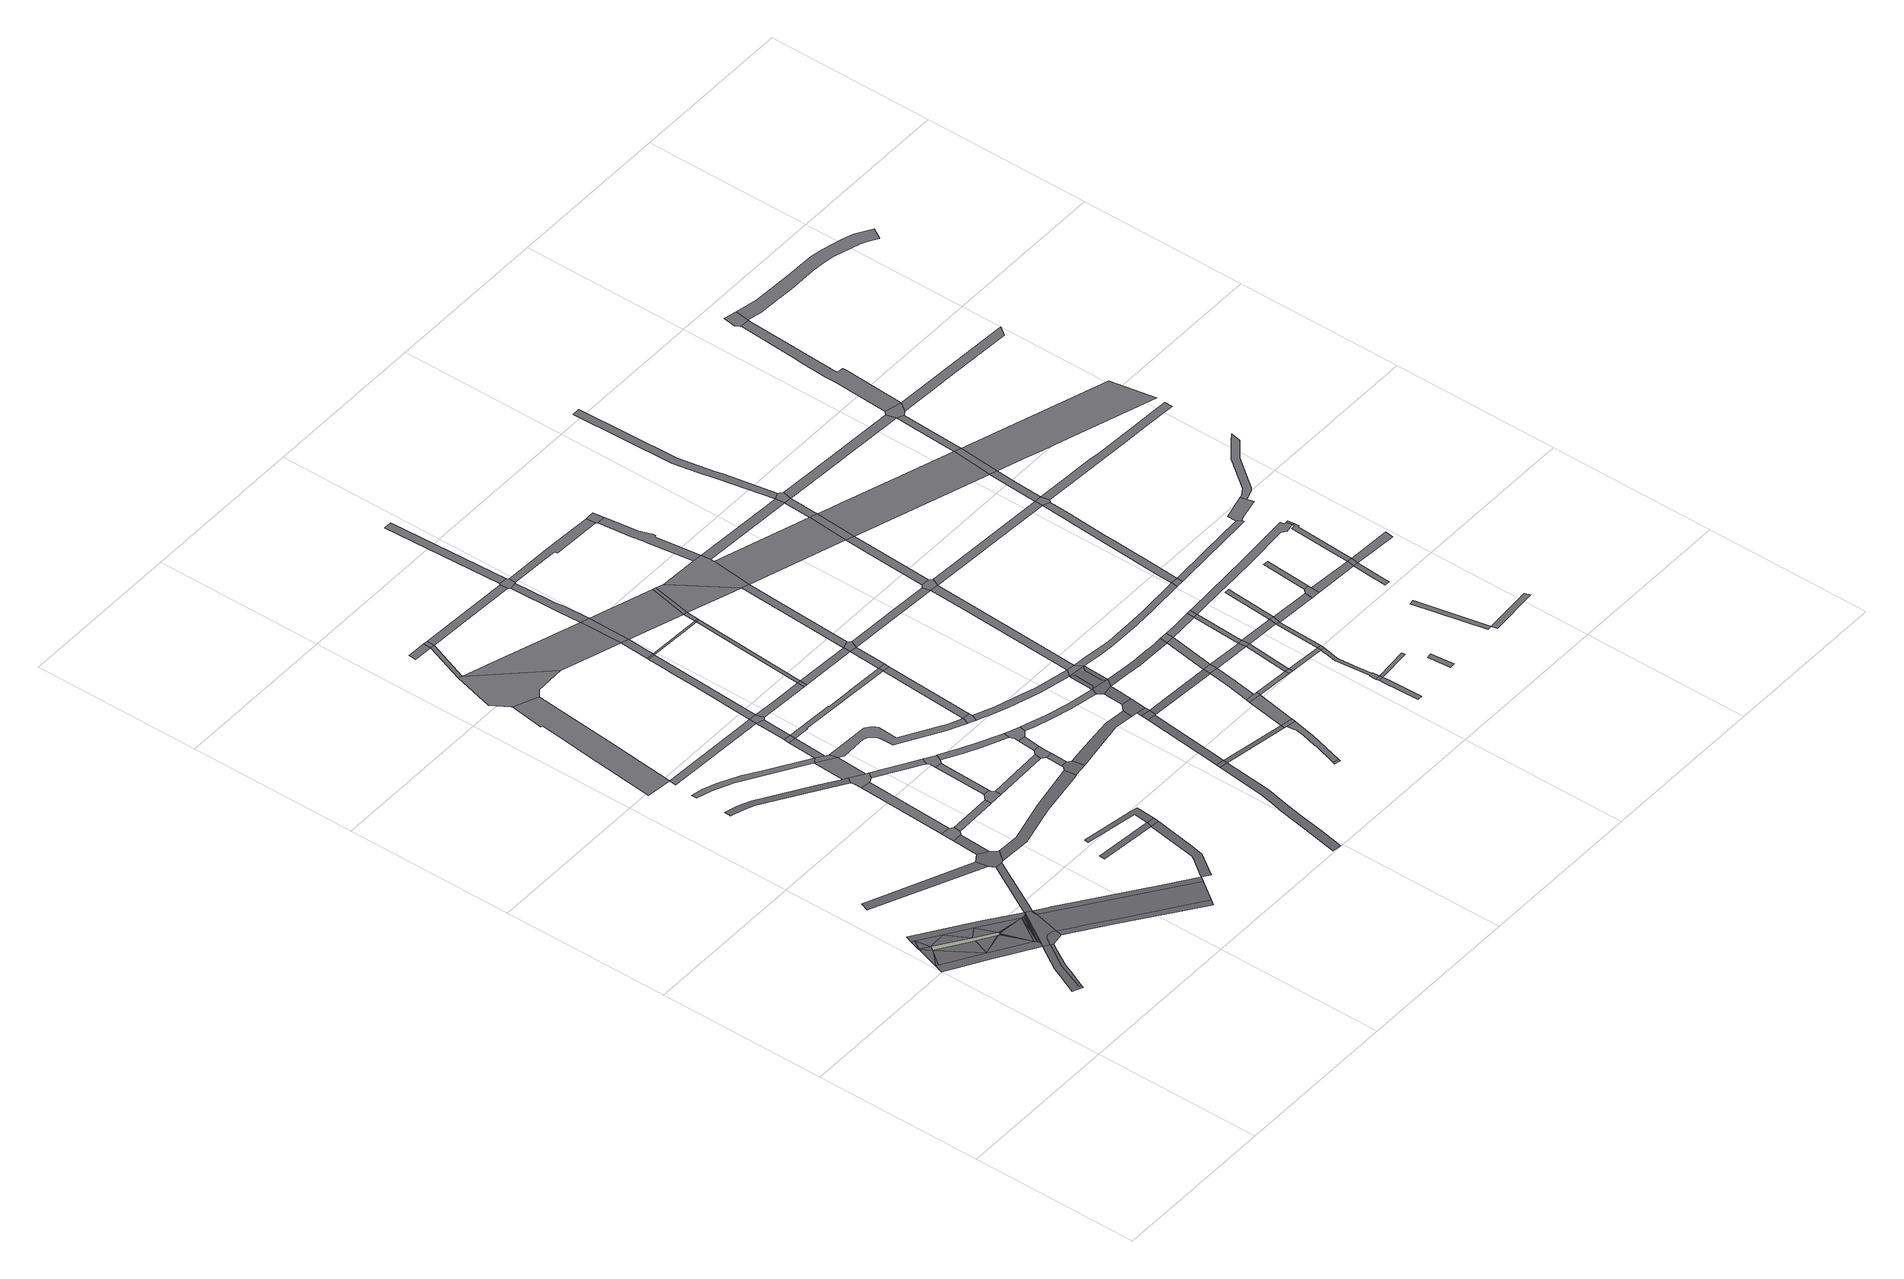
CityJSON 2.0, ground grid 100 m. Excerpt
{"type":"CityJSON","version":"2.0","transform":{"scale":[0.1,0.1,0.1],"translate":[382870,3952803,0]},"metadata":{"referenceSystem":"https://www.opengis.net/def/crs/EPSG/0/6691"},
"CityObjects":{
"road1":{"type":"Road","attributes":{"class":"1040","RoadStructureAttribute.sectionType":"1"},"geometry":[{"type":"MultiSurface","lod":"2","boundaries":[[[0,1,2,3,4,5,6,7,8,9,10]],[[10,9,8,7,6,11,12,13,14]]],"semantics":{"surfaces":[{"type":"TrafficArea","function":"1000"},{"type":"TrafficArea","function":"2000"}],"values":[0,1]}}]},
"road2":{"type":"Road","attributes":{"name":"都道25号","class":"1040","function":"3","usage":"2","RoadStructureAttribute.sectionType":"1"},"geometry":[{"type":"MultiSurface","lod":"2","boundaries":[[[15,16,17]],[[18,19,20]],[[21,22,23]],[[18,24,25]],[[26,27,28]],[[22,29,26]],[[21,29,22]],[[20,23,24]],[[30,25,31]],[[27,32,33]],[[34,33,30]],[[35,15,17]],[[33,32,36]],[[37,35,38]],[[37,36,32]],[[36,37,38]],[[38,35,17]],[[18,20,24]],[[23,22,24]],[[25,24,31]],[[27,39,28]],[[40,26,28]],[[41,22,26]],[[42,30,31]],[[43,27,33]],[[44,33,34]],[[42,34,30]],[[45,39,27]],[[40,41,26]],[[46,27,43]],[[43,33,47]],[[48,33,44]],[[27,49,45]],[[50,27,46]],[[47,33,51]],[[52,33,48]],[[49,27,53]],[[54,27,50]],[[51,33,52]],[[53,27,54]],[[55,19,18,25,30,33,36,38,17,16,56,57]],[[35,37,32,27,26,29,21,58,59,0,15]],[[53,54,50,46,43,47,51,52,48,44,34,42,31,24,22,41,40,28,39,45,49]]],"semantics":{"surfaces":[{"type":"TrafficArea","function":"1000"},{"type":"TrafficArea","function":"2000"},{"type":"AuxiliaryTrafficArea","function":"3000"}],"values":[0,0,0,0,0,0,0,0,0,0,0,0,0,0,0,0,0,0,0,0,0,0,0,0,0,0,0,0,0,0,0,0,0,0,0,0,0,0,0,0,1,1,2]}}]},
"road3":{"type":"Road","attributes":{"name":"都道25号","class":"1040","function":"3","usage":"2","RoadStructureAttribute.sectionType":"4"},"geometry":[{"type":"MultiSurface","lod":"2","boundaries":[[[60,61,62,63,64]],[[65,66,67,68,69,70,71,72,10,14,73,74]],[[16,15,0,10,72,71,70,69,68,67,66,65,74,64,63,62,61,60]]],"semantics":{"surfaces":[{"type":"TrafficArea","function":"2000"},{"type":"TrafficArea","function":"1020"}],"values":[0,0,1]}}]},
"road4":{"type":"Road","attributes":{"class":"1040","RoadStructureAttribute.sectionType":"1"},"geometry":[{"type":"MultiSurface","lod":"2","boundaries":[[[75,76,77,78]]],"semantics":{"surfaces":[{"type":"TrafficArea","function":"1000"}],"values":[0]}}]},
"road5":{"type":"Road","attributes":{"class":"1040","RoadStructureAttribute.sectionType":"1"},"geometry":[{"type":"MultiSurface","lod":"2","boundaries":[[[79,80,16,60,81,82]]],"semantics":{"surfaces":[{"type":"TrafficArea","function":"1000"}],"values":[0]}}]},
"road6":{"type":"Road","attributes":{"name":"都道25号","class":"1040","function":"3","usage":"2","RoadStructureAttribute.sectionType":"1"},"geometry":[{"type":"MultiSurface","lod":"2","boundaries":[[[83,84,64,74,85,86,87,88,89,90]],[[88,87,86,85,74,73,91,92,93,94,89]],[[60,64,84,83,90,95,96,97,98,99,100]]],"semantics":{"surfaces":[{"type":"TrafficArea","function":"1000"},{"type":"TrafficArea","function":"2000"}],"values":[0,1,1]}}]},
"road7":{"type":"Road","attributes":{"class":"1040","RoadStructureAttribute.sectionType":"4"},"geometry":[{"type":"MultiSurface","lod":"2","boundaries":[[[101,78,77,79,82,102,103,104]]],"semantics":{"surfaces":[{"type":"TrafficArea","function":"1020"}],"values":[0]}}]},
"road8":{"type":"Road","attributes":{"class":"1040","RoadStructureAttribute.sectionType":"1"},"geometry":[{"type":"MultiSurface","lod":"2","boundaries":[[[105,101,104,106]]],"semantics":{"surfaces":[{"type":"TrafficArea","function":"1000"}],"values":[0]}}]},
"road9":{"type":"Road","attributes":{"class":"1040","RoadStructureAttribute.sectionType":"1"},"geometry":[{"type":"MultiSurface","lod":"2","boundaries":[[[107,108,109,110,111,112,113,114,115,116,117,118,119,120]]],"semantics":{"surfaces":[{"type":"TrafficArea","function":"1000"}],"values":[0]}}]},
"road10":{"type":"Road","attributes":{"class":"1040","RoadStructureAttribute.sectionType":"1"},"geometry":[{"type":"MultiSurface","lod":"1","boundaries":[[[121,122,123,124,125,126,127,128,129,130]]]}]},
"road11":{"type":"Road","attributes":{"class":"1040","RoadStructureAttribute.sectionType":"4"},"geometry":[{"type":"MultiSurface","lod":"1","boundaries":[[[131,105,106,132,133,134]]]}]},
"road12":{"type":"Road","attributes":{"class":"1040","RoadStructureAttribute.sectionType":"1"},"geometry":[{"type":"MultiSurface","lod":"1","boundaries":[[[135,136,137,138,139,140,141,142,143,144,145,146]]]}]},
"road13":{"type":"Road","attributes":{"class":"1040","RoadStructureAttribute.sectionType":"1"},"geometry":[{"type":"MultiSurface","lod":"1","boundaries":[[[147,131,134,148]]]}]},
"road14":{"type":"Road","attributes":{"class":"1040","RoadStructureAttribute.sectionType":"1"},"geometry":[{"type":"MultiSurface","lod":"1","boundaries":[[[128,149,150,151,152]]]}]},
"road15":{"type":"Road","attributes":{"class":"1040","RoadStructureAttribute.sectionType":"1"},"geometry":[{"type":"MultiSurface","lod":"1","boundaries":[[[153,133,132,154]]]}]},
"road16":{"type":"Road","attributes":{"class":"1040","RoadStructureAttribute.sectionType":"4"},"geometry":[{"type":"MultiSurface","lod":"1","boundaries":[[[120,119,155,147,148,156,157,158]]]}]},
"road17":{"type":"Road","attributes":{"class":"1040","RoadStructureAttribute.sectionType":"3"},"geometry":[{"type":"MultiSurface","lod":"1","boundaries":[[[139,107,120,158,159]]]}]},
"road18":{"type":"Road","attributes":{"name":"都道8号","class":"1040","function":"3","usage":"1","RoadStructureAttribute.sectionType":"4"},"geometry":[{"type":"MultiSurface","lod":"1","boundaries":[[[160,161,162,121,130,163,164,165,166]]]}]},
"road19":{"type":"Road","attributes":{"class":"1040","RoadStructureAttribute.sectionType":"1"},"geometry":[{"type":"MultiSurface","lod":"2","boundaries":[[[167,168,169,170]]],"semantics":{"surfaces":[{"type":"TrafficArea","function":"1000"}],"values":[0]}}]},
"road20":{"type":"Road","attributes":{"class":"1040","RoadStructureAttribute.sectionType":"1"},"geometry":[{"type":"MultiSurface","lod":"1","boundaries":[[[171,160,166,172]]]}]},
"road21":{"type":"Road","attributes":{"class":"1040","RoadStructureAttribute.sectionType":"1"},"geometry":[{"type":"MultiSurface","lod":"2","boundaries":[[[173,174,175,103,102,176,177,178,179]]],"semantics":{"surfaces":[{"type":"TrafficArea","function":"1000"}],"values":[0]}}]},
"road22":{"type":"Road","attributes":{"class":"1040","RoadStructureAttribute.sectionType":"4"},"geometry":[{"type":"MultiSurface","lod":"1","boundaries":[[[140,139,159,180,181]]]}]},
"road23":{"type":"Road","attributes":{"class":"1040","RoadStructureAttribute.sectionType":"1"},"geometry":[{"type":"MultiSurface","lod":"1","boundaries":[[[182,183,171,184]]]}]},
"road24":{"type":"Road","attributes":{"class":"1040","RoadStructureAttribute.sectionType":"1"},"geometry":[{"type":"MultiSurface","lod":"2","boundaries":[[[169,185,186,95,187,188,189,190,191]]],"semantics":{"surfaces":[{"type":"TrafficArea","function":"1000"}],"values":[0]}}]},
"road25":{"type":"Road","attributes":{"class":"1040","RoadStructureAttribute.sectionType":"1"},"geometry":[{"type":"MultiSurface","lod":"1","boundaries":[[[192,140,181,193,194]]]}]},
"road26":{"type":"Road","attributes":{"class":"1040","RoadStructureAttribute.sectionType":"4"},"geometry":[{"type":"MultiSurface","lod":"1","boundaries":[[[195,196,197,153,154,198,199]]]}]},
"road27":{"type":"Road","attributes":{"class":"1040","RoadStructureAttribute.sectionType":"1"},"geometry":[{"type":"MultiSurface","lod":"2","boundaries":[[[200,201,202,203,204,170,205]]],"semantics":{"surfaces":[{"type":"TrafficArea","function":"1000"}],"values":[0]}}]},
"road28":{"type":"Road","attributes":{"class":"1040","RoadStructureAttribute.sectionType":"1"},"geometry":[{"type":"MultiSurface","lod":"1","boundaries":[[[206,157,156,207,208,209]]]}]},
"road29":{"type":"Road","attributes":{"class":"1040","RoadStructureAttribute.sectionType":"4"},"geometry":[{"type":"MultiSurface","lod":"1","boundaries":[[[184,171,172,210]]]}]},
"road30":{"type":"Road","attributes":{"class":"1040","RoadStructureAttribute.sectionType":"4"},"geometry":[{"type":"MultiSurface","lod":"1","boundaries":[[[211,192,194,212]]]}]},
"road31":{"type":"Road","attributes":{"class":"1040","RoadStructureAttribute.sectionType":"1"},"geometry":[{"type":"MultiSurface","lod":"1","boundaries":[[[213,197,196,214]]]}]},
"road32":{"type":"Road","attributes":{"class":"1040","RoadStructureAttribute.sectionType":"1"},"geometry":[{"type":"MultiSurface","lod":"1","boundaries":[[[150,211,212,215]]]}]},
"road33":{"type":"Road","attributes":{"class":"1040","RoadStructureAttribute.sectionType":"4"},"geometry":[{"type":"MultiSurface","lod":"1","boundaries":[[[151,150,215,216,217]]]}]},
"road34":{"type":"Road","attributes":{"class":"1040","RoadStructureAttribute.sectionType":"4"},"geometry":[{"type":"MultiSurface","lod":"2","boundaries":[[[170,169,191,218,205]]],"semantics":{"surfaces":[{"type":"TrafficArea","function":"1020"}],"values":[0]}}]},
"road35":{"type":"Road","attributes":{"name":"都道8号","class":"1040","function":"3","usage":"1","RoadStructureAttribute.sectionType":"1"},"geometry":[{"type":"MultiSurface","lod":"1","boundaries":[[[166,165,219,220,221,222]]]}]},
"road36":{"type":"Road","attributes":{"class":"1040","RoadStructureAttribute.sectionType":"4"},"geometry":[{"type":"MultiSurface","lod":"1","boundaries":[[[209,208,223,213,214,224,225]]]}]},
"road37":{"type":"Road","attributes":{"class":"1040","RoadStructureAttribute.sectionType":"1"},"geometry":[{"type":"MultiSurface","lod":"1","boundaries":[[[226,199,198,227]]]}]},
"road38":{"type":"Road","attributes":{"class":"1040","RoadStructureAttribute.sectionType":"1"},"geometry":[{"type":"MultiSurface","lod":"1","boundaries":[[[228,229,230,231,151,217,232]]]}]},
"road39":{"type":"Road","attributes":{"class":"1040","RoadStructureAttribute.sectionType":"1"},"geometry":[{"type":"MultiSurface","lod":"1","boundaries":[[[233,234,235,236,237,238,239,180,159,240,241,242,243,244,245,246,247,248,249,250,251,252]]]}]},
"road40":{"type":"Road","attributes":{"class":"1040","RoadStructureAttribute.sectionType":"1"},"geometry":[{"type":"MultiSurface","lod":"1","boundaries":[[[217,216,253,254,255,256]]]}]},
"road41":{"type":"Road","attributes":{"class":"1040","RoadStructureAttribute.sectionType":"1"},"geometry":[{"type":"MultiSurface","lod":"1","boundaries":[[[210,172,257,258,259,260]]]}]},
"road42":{"type":"Road","attributes":{"class":"1040","RoadStructureAttribute.sectionType":"1"},"geometry":[{"type":"MultiSurface","lod":"1","boundaries":[[[225,224,261,262,263,264,265,266,267,268,269,270]]]}]},
"road43":{"type":"Road","attributes":{"class":"1040","RoadStructureAttribute.sectionType":"4"},"geometry":[{"type":"MultiSurface","lod":"1","boundaries":[[[271,228,232,272]]]}]},
"road44":{"type":"Road","attributes":{"class":"1040","RoadStructureAttribute.sectionType":"4"},"geometry":[{"type":"MultiSurface","lod":"2","boundaries":[[[273,274,275,173,179,276,277]]],"semantics":{"surfaces":[{"type":"TrafficArea","function":"1020"}],"values":[0]}}]},
"road45":{"type":"Road","attributes":{"class":"1040","RoadStructureAttribute.sectionType":"1"},"geometry":[{"type":"MultiSurface","lod":"1","boundaries":[[[212,194,278,279,280,281,282,283,284,285]]]}]},
"road46":{"type":"Road","attributes":{"class":"1040","RoadStructureAttribute.sectionType":"1"},"geometry":[{"type":"MultiSurface","lod":"1","boundaries":[[[286,274,273,287]]]}]},
"road47":{"type":"Road","attributes":{"class":"1040","RoadStructureAttribute.sectionType":"1"},"geometry":[{"type":"MultiSurface","lod":"1","boundaries":[[[219,271,272,288]]]}]},
"road48":{"type":"Road","attributes":{"class":"1040","RoadStructureAttribute.sectionType":"4"},"geometry":[{"type":"MultiSurface","lod":"1","boundaries":[[[289,226,227,286,287,290,291]]]}]},
"road49":{"type":"Road","attributes":{"class":"1040","RoadStructureAttribute.sectionType":"1"},"geometry":[{"type":"MultiSurface","lod":"1","boundaries":[[[292,289,291,293]]]}]},
"road50":{"type":"Road","attributes":{"class":"1040","RoadStructureAttribute.sectionType":"4"},"geometry":[{"type":"MultiSurface","lod":"1","boundaries":[[[254,253,294,295]]]}]},
"road51":{"type":"Road","attributes":{"name":"都道8号","class":"1040","function":"3","usage":"1","RoadStructureAttribute.sectionType":"4"},"geometry":[{"type":"MultiSurface","lod":"1","boundaries":[[[220,219,288,296]]]}]},
"road52":{"type":"Road","attributes":{"class":"1040","RoadStructureAttribute.sectionType":"1"},"geometry":[{"type":"MultiSurface","lod":"2","boundaries":[[[297,298,299,300,301,302,303,304,305,306,307,308]]],"semantics":{"surfaces":[{"type":"TrafficArea","function":"1000"}],"values":[0]}}]},
"road53":{"type":"Road","attributes":{"class":"1040","RoadStructureAttribute.sectionType":"4"},"geometry":[{"type":"MultiSurface","lod":"1","boundaries":[[[309,266,265,310,292,293,311,312]]]}]},
"road54":{"type":"Road","attributes":{"class":"1040","RoadStructureAttribute.sectionType":"4"},"geometry":[{"type":"MultiSurface","lod":"1","boundaries":[[[252,251,313,314,315,316]]]}]},
"road55":{"type":"Road","attributes":{"class":"1040","RoadStructureAttribute.sectionType":"1"},"geometry":[{"type":"MultiSurface","lod":"1","boundaries":[[[272,232,317,318]]]}]},
"road56":{"type":"Road","attributes":{"class":"1040","RoadStructureAttribute.sectionType":"1"},"geometry":[{"type":"MultiSurface","lod":"1","boundaries":[[[319,320,321,220,296,322,323,324]]]}]},
"road57":{"type":"Road","attributes":{"class":"1040","RoadStructureAttribute.sectionType":"1"},"geometry":[{"type":"MultiSurface","lod":"1","boundaries":[[[317,254,295,325,326,327]]]}]},
"road58":{"type":"Road","attributes":{"class":"1040","RoadStructureAttribute.sectionType":"4"},"geometry":[{"type":"MultiSurface","lod":"1","boundaries":[[[328,259,258,320,319,329,330,331]]]}]},
"road59":{"type":"Road","attributes":{"class":"1040","RoadStructureAttribute.sectionType":"1"},"geometry":[{"type":"MultiSurface","lod":"1","boundaries":[[[295,294,332,333]]]}]},
"road60":{"type":"Road","attributes":{"class":"1040","RoadStructureAttribute.sectionType":"1"},"geometry":[{"type":"MultiSurface","lod":"1","boundaries":[[[280,252,316,334]]]}]},
"road61":{"type":"Road","attributes":{"class":"1040","RoadStructureAttribute.sectionType":"1"},"geometry":[{"type":"MultiSurface","lod":"2","boundaries":[[[335,336,337,277,276,338,339,340]]],"semantics":{"surfaces":[{"type":"TrafficArea","function":"1000"}],"values":[0]}}]},
"road62":{"type":"Road","attributes":{"name":"都道8号","class":"1040","function":"3","usage":"1","RoadStructureAttribute.sectionType":"1"},"geometry":[{"type":"MultiSurface","lod":"1","boundaries":[[[296,288,341,342]]]}]},
"road63":{"type":"Road","attributes":{"class":"1040","RoadStructureAttribute.sectionType":"4"},"geometry":[{"type":"MultiSurface","lod":"2","boundaries":[[[343,297,308,344]]],"semantics":{"surfaces":[{"type":"TrafficArea","function":"1020"}],"values":[0]}}]},
"road64":{"type":"Road","attributes":{"class":"1040","RoadStructureAttribute.sectionType":"4"},"geometry":[{"type":"MultiSurface","lod":"1","boundaries":[[[318,317,327,345]]]}]},
"road65":{"type":"Road","attributes":{"class":"1040","RoadStructureAttribute.sectionType":"1"},"geometry":[{"type":"MultiSurface","lod":"1","boundaries":[[[346,347,328,331,348]]]}]},
"road66":{"type":"Road","attributes":{"class":"1040","RoadStructureAttribute.sectionType":"4"},"geometry":[{"type":"MultiSurface","lod":"1","boundaries":[[[281,280,334,349]]]}]},
"road67":{"type":"Road","attributes":{"class":"1040","RoadStructureAttribute.sectionType":"1"},"geometry":[{"type":"MultiSurface","lod":"1","boundaries":[[[341,318,345,350]]]}]},
"road68":{"type":"Road","attributes":{"class":"1040","RoadStructureAttribute.sectionType":"1"},"geometry":[{"type":"MultiSurface","lod":"1","boundaries":[[[312,311,351,352,353,354,355,356,357,358]]]}]},
"road69":{"type":"Road","attributes":{"class":"1040","RoadStructureAttribute.sectionType":"1"},"geometry":[{"type":"MultiSurface","lod":"1","boundaries":[[[332,281,349,359]]]}]},
"road70":{"type":"Road","attributes":{"class":"1040","RoadStructureAttribute.sectionType":"1"},"geometry":[{"type":"MultiSurface","lod":"2","boundaries":[[[360,343,344,361]]],"semantics":{"surfaces":[{"type":"TrafficArea","function":"1000"}],"values":[0]}}]},
"road71":{"type":"Road","attributes":{"class":"1040","RoadStructureAttribute.sectionType":"1"},"geometry":[{"type":"MultiSurface","lod":"1","boundaries":[[[362,363,364,315,314,365,366,367,368,369,370]]]}]},
"road72":{"type":"Road","attributes":{"name":"都道8号","class":"1040","function":"3","usage":"1","RoadStructureAttribute.sectionType":"4"},"geometry":[{"type":"MultiSurface","lod":"1","boundaries":[[[342,341,350,371]]]}]},
"road73":{"type":"Road","attributes":{"class":"1040","RoadStructureAttribute.sectionType":"4"},"geometry":[{"type":"MultiSurface","lod":"1","boundaries":[[[372,333,332,359,373]]]}]},
"road74":{"type":"Road","attributes":{"class":"1040","RoadStructureAttribute.sectionType":"1"},"geometry":[{"type":"MultiSurface","lod":"2","boundaries":[[[344,308,374,375]]],"semantics":{"surfaces":[{"type":"TrafficArea","function":"1000"}],"values":[0]}}]},
"road75":{"type":"Road","attributes":{"class":"1040","RoadStructureAttribute.sectionType":"4"},"geometry":[{"type":"MultiSurface","lod":"2","boundaries":[[[376,360,361,377,378]]],"semantics":{"surfaces":[{"type":"TrafficArea","function":"1020"}],"values":[0]}}]},
"road76":{"type":"Road","attributes":{"class":"1040","RoadStructureAttribute.sectionType":"1"},"geometry":[{"type":"MultiSurface","lod":"2","boundaries":[[[379,376,378,380]]],"semantics":{"surfaces":[{"type":"TrafficArea","function":"1000"}],"values":[0]}}]},
"road77":{"type":"Road","attributes":{"class":"1040","RoadStructureAttribute.sectionType":"4"},"geometry":[{"type":"MultiSurface","lod":"2","boundaries":[[[381,340,339,379,380,382]]],"semantics":{"surfaces":[{"type":"TrafficArea","function":"1020"}],"values":[0]}}]},
"road78":{"type":"Road","attributes":{"class":"1040","RoadStructureAttribute.sectionType":"4"},"geometry":[{"type":"MultiSurface","lod":"1","boundaries":[[[383,384,385,386]]]}]},
"road79":{"type":"Road","attributes":{"name":"都道8号","class":"1040","function":"3","usage":"1","RoadStructureAttribute.sectionType":"1"},"geometry":[{"type":"MultiSurface","lod":"1","boundaries":[[[371,350,387,388,389,390]]]}]},
"road80":{"type":"Road","attributes":{"class":"1040","RoadStructureAttribute.sectionType":"1"},"geometry":[{"type":"MultiSurface","lod":"1","boundaries":[[[389,391,333,372,392,393]]]}]},
"road81":{"type":"Road","attributes":{"class":"1040","RoadStructureAttribute.sectionType":"1"},"geometry":[{"type":"MultiSurface","lod":"1","boundaries":[[[330,329,394,395,396,397,398,399]]]}]},
"road82":{"type":"Road","attributes":{"class":"1040","RoadStructureAttribute.sectionType":"1"},"geometry":[{"type":"MultiSurface","lod":"2","boundaries":[[[400,401,402,403,381,382,404]]],"semantics":{"surfaces":[{"type":"TrafficArea","function":"1000"}],"values":[0]}}]},
"road83":{"type":"Road","attributes":{"class":"1040","RoadStructureAttribute.sectionType":"4"},"geometry":[{"type":"MultiSurface","lod":"2","boundaries":[[[405,355,354,402,401,406]]],"semantics":{"surfaces":[{"type":"TrafficArea","function":"1020"}],"values":[0]}}]},
"road84":{"type":"Road","attributes":{"class":"1040","RoadStructureAttribute.sectionType":"1"},"geometry":[{"type":"MultiSurface","lod":"1","boundaries":[[[407,408,409,410,411,412,383,386,413,414]]]}]},
"road85":{"type":"Road","attributes":{"name":"都道8号","class":"1040","function":"3","usage":"1","RoadStructureAttribute.sectionType":"4"},"geometry":[{"type":"MultiSurface","lod":"1","boundaries":[[[390,389,393,415,416,417,418]]]}]},
"road86":{"type":"Road","attributes":{"class":"1040","RoadStructureAttribute.sectionType":"3"},"geometry":[{"type":"MultiSurface","lod":"2","boundaries":[[[419,420,421,422,423,424,425,369,355]],[[369,425,424,423,422,421,420,419,355,405,406,426,427,428,429,430,431,432,433,434]],[[434,433,432,431,430,429,428,427,426,406]]],"semantics":{"surfaces":[{"type":"TrafficArea","function":"2000"},{"type":"TrafficArea","function":"1000"}],"values":[0,1,0]}}]},
"road87":{"type":"Road","attributes":{"class":"1040","RoadStructureAttribute.sectionType":"4"},"geometry":[{"type":"MultiSurface","lod":"1","boundaries":[[[370,369,434,435]]]}]},
"road88":{"type":"Road","attributes":{"class":"1040","RoadStructureAttribute.sectionType":"4"},"geometry":[{"type":"MultiSurface","lod":"1","boundaries":[[[375,374,407,414,436]]]}]},
"road89":{"type":"Road","attributes":{"class":"1040","RoadStructureAttribute.sectionType":"1"},"geometry":[{"type":"MultiSurface","lod":"1","boundaries":[[[373,359,437,438,439,440,441]]]}]},
"road90":{"type":"Road","attributes":{"class":"1040","RoadStructureAttribute.sectionType":"1"},"geometry":[{"type":"MultiSurface","lod":"2","boundaries":[[[442,378,377,443,444,445,446]]],"semantics":{"surfaces":[{"type":"TrafficArea","function":"1000"}],"values":[0]}}]},
"road91":{"type":"Road","attributes":{"class":"1040","RoadStructureAttribute.sectionType":"1"},"geometry":[{"type":"MultiSurface","lod":"1","boundaries":[[[447,375,436,448,449]]]}]},
"road92":{"type":"Road","attributes":{"class":"1040","RoadStructureAttribute.sectionType":"4"},"geometry":[{"type":"MultiSurface","lod":"1","boundaries":[[[450,447,449,451,452,453]]]}]},
"road93":{"type":"Road","attributes":{"class":"1040","RoadStructureAttribute.sectionType":"1"},"geometry":[{"type":"MultiSurface","lod":"1","boundaries":[[[454,455,456,457,418,417,458,459,460,461,462,463,464,465]]]}]},
"road94":{"type":"Road","attributes":{"class":"1040","RoadStructureAttribute.sectionType":"1"},"geometry":[{"type":"MultiSurface","lod":"1","boundaries":[[[438,466,370,435,467,468]]]}]},
"road95":{"type":"Road","attributes":{"class":"1040","RoadStructureAttribute.sectionType":"1"},"geometry":[{"type":"MultiSurface","lod":"2","boundaries":[[[469,470,471,472,473,474,475,476,477,478,406,401]]],"semantics":{"surfaces":[{"type":"TrafficArea","function":"1000"}],"values":[0]}}]},
"road96":{"type":"Road","attributes":{"class":"1040","RoadStructureAttribute.sectionType":"4"},"geometry":[{"type":"MultiSurface","lod":"1","boundaries":[[[398,397,454,465,479,480]]]}]},
"road97":{"type":"Road","attributes":{"class":"1040","RoadStructureAttribute.sectionType":"1"},"geometry":[{"type":"MultiSurface","lod":"1","boundaries":[[[445,481,450,453,482,483]]]}]},
"road98":{"type":"Road","attributes":{"class":"1040","RoadStructureAttribute.sectionType":"4"},"geometry":[{"type":"MultiSurface","lod":"1","boundaries":[[[446,445,483,484]]]}]},
"road99":{"type":"Road","attributes":{"class":"1040","RoadStructureAttribute.sectionType":"1"},"geometry":[{"type":"MultiSurface","lod":"1","boundaries":[[[451,449,485,486]]]}]},
"road100":{"type":"Road","attributes":{"name":"都道8号","class":"1040","function":"3","usage":"1","RoadStructureAttribute.sectionType":"1"},"geometry":[{"type":"MultiSurface","lod":"1","boundaries":[[[415,393,487,488]]]}]},
"road101":{"type":"Road","attributes":{"class":"1040","RoadStructureAttribute.sectionType":"1"},"geometry":[{"type":"MultiSurface","lod":"1","boundaries":[[[489,473,446,484]]]}]},
"road102":{"type":"Road","attributes":{"class":"1040","RoadStructureAttribute.sectionType":"4"},"geometry":[{"type":"MultiSurface","lod":"1","boundaries":[[[490,439,438,468,491,492]]]}]},
"road103":{"type":"Road","attributes":{"class":"1040","RoadStructureAttribute.sectionType":"1"},"geometry":[{"type":"MultiSurface","lod":"1","boundaries":[[[417,416,493,494]]]}]},
"road104":{"type":"Road","attributes":{"class":"1040","RoadStructureAttribute.sectionType":"1"},"geometry":[{"type":"MultiSurface","lod":"1","boundaries":[[[484,483,495,496]]]}]},
"road105":{"type":"Road","attributes":{"class":"1040","RoadStructureAttribute.sectionType":"4"},"geometry":[{"type":"MultiSurface","lod":"1","boundaries":[[[486,485,497,498]]]}]},
"road106":{"type":"Road","attributes":{"class":"1040","RoadStructureAttribute.sectionType":"4"},"geometry":[{"type":"MultiSurface","lod":"1","boundaries":[[[499,500,474,473,489]]]}]},
"road107":{"type":"Road","attributes":{"class":"1040","RoadStructureAttribute.sectionType":"1"},"geometry":[{"type":"MultiSurface","lod":"1","boundaries":[[[501,502,503,504,435,434,505,506,507,508,509,510,511]]]}]},
"road108":{"type":"Road","attributes":{"class":"1040","RoadStructureAttribute.sectionType":"1"},"geometry":[{"type":"MultiSurface","lod":"1","boundaries":[[[487,512,490,492,513,514]]]}]},
"road109":{"type":"Road","attributes":{"class":"1040","RoadStructureAttribute.sectionType":"1"},"geometry":[{"type":"MultiSurface","lod":"1","boundaries":[[[495,486,498,515]]]}]},
"road110":{"type":"Road","attributes":{"class":"1040","RoadStructureAttribute.sectionType":"1"},"geometry":[{"type":"MultiSurface","lod":"1","boundaries":[[[516,517,518,519,520,521]]]}]},
"road111":{"type":"Road","attributes":{"class":"1040","RoadStructureAttribute.sectionType":"4"},"geometry":[{"type":"MultiSurface","lod":"1","boundaries":[[[496,495,515,522]]]}]},
"road112":{"type":"Road","attributes":{"class":"1040","RoadStructureAttribute.sectionType":"1"},"geometry":[{"type":"MultiSurface","lod":"1","boundaries":[[[498,497,523,524]]]}]},
"road113":{"type":"Road","attributes":{"class":"1040","RoadStructureAttribute.sectionType":"4"},"geometry":[{"type":"MultiSurface","lod":"1","boundaries":[[[525,526,517,516]]]}]},
"road114":{"type":"Road","attributes":{"class":"1040","RoadStructureAttribute.sectionType":"1"},"geometry":[{"type":"MultiSurface","lod":"1","boundaries":[[[527,528,499,489,529,530]]]}]},
"road115":{"type":"Road","attributes":{"class":"1040","RoadStructureAttribute.sectionType":"1"},"geometry":[{"type":"MultiSurface","lod":"1","boundaries":[[[523,531,532,533,534,535,536,537,526,525,538,539,540,541,542,543,544,545]]]}]},
"road116":{"type":"Road","attributes":{"class":"1040","RoadStructureAttribute.sectionType":"1"},"geometry":[{"type":"MultiSurface","lod":"1","boundaries":[[[546,530,496,522]]]}]},
"road117":{"type":"Road","attributes":{"name":"都道8号","class":"1040","function":"3","usage":"1","RoadStructureAttribute.sectionType":"4"},"geometry":[{"type":"MultiSurface","lod":"1","boundaries":[[[488,487,514,547]]]}]},
"road118":{"type":"Road","attributes":{"class":"1040","RoadStructureAttribute.sectionType":"1"},"geometry":[{"type":"MultiSurface","lod":"1","boundaries":[[[522,515,548,549]]]}]},
"road119":{"type":"Road","attributes":{"class":"1040","RoadStructureAttribute.sectionType":"4"},"geometry":[{"type":"MultiSurface","lod":"1","boundaries":[[[524,523,545,550,551]]]}]},
"road120":{"type":"Road","attributes":{"class":"1040","RoadStructureAttribute.sectionType":"4"},"geometry":[{"type":"MultiSurface","lod":"1","boundaries":[[[552,527,530,546]]]}]},
"road121":{"type":"Road","attributes":{"class":"1040","RoadStructureAttribute.sectionType":"1"},"geometry":[{"type":"MultiSurface","lod":"1","boundaries":[[[553,525,516,554]]]}]},
"road122":{"type":"Road","attributes":{"class":"1040","RoadStructureAttribute.sectionType":"1"},"geometry":[{"type":"MultiSurface","lod":"1","boundaries":[[[493,488,547,555]]]}]},
"road123":{"type":"Road","attributes":{"class":"1040","RoadStructureAttribute.sectionType":"1"},"geometry":[{"type":"MultiSurface","lod":"1","boundaries":[[[548,524,551,556]]]}]},
"road124":{"type":"Road","attributes":{"class":"1040","RoadStructureAttribute.sectionType":"4"},"geometry":[{"type":"MultiSurface","lod":"1","boundaries":[[[557,494,493,555,558,559]]]}]},
"road125":{"type":"Road","attributes":{"class":"1040","RoadStructureAttribute.sectionType":"4"},"geometry":[{"type":"MultiSurface","lod":"1","boundaries":[[[549,548,556,560]]]}]},
"road126":{"type":"Road","attributes":{"class":"1040","RoadStructureAttribute.sectionType":"1"},"geometry":[{"type":"MultiSurface","lod":"1","boundaries":[[[491,468,561,562,563,564]]]}]},
"road127":{"type":"Road","attributes":{"class":"1040","RoadStructureAttribute.sectionType":"1"},"geometry":[{"type":"MultiSurface","lod":"1","boundaries":[[[565,566,567,568]]]}]},
"road128":{"type":"Road","attributes":{"class":"1040","RoadStructureAttribute.sectionType":"1"},"geometry":[{"type":"MultiSurface","lod":"1","boundaries":[[[569,549,560,570]]]}]},
"road129":{"type":"Road","attributes":{"class":"1040","RoadStructureAttribute.sectionType":"1"},"geometry":[{"type":"MultiSurface","lod":"1","boundaries":[[[571,572,573,574,575,576,577,578,494,557]]]}]},
"road130":{"type":"Road","attributes":{"class":"1040","RoadStructureAttribute.sectionType":"4"},"geometry":[{"type":"MultiSurface","lod":"1","boundaries":[[[579,501,511,580]]]}]},
"road131":{"type":"Road","attributes":{"class":"1040","RoadStructureAttribute.sectionType":"1"},"geometry":[{"type":"MultiSurface","lod":"1","boundaries":[[[560,556,581,582]]]}]},
"road132":{"type":"Road","attributes":{"name":"都道8号","class":"1040","function":"3","usage":"1","RoadStructureAttribute.sectionType":"1"},"geometry":[{"type":"MultiSurface","lod":"1","boundaries":[[[547,514,583,584,585,586,587]]]}]},
"road133":{"type":"Road","attributes":{"class":"1040","RoadStructureAttribute.sectionType":"1"},"geometry":[{"type":"MultiSurface","lod":"1","boundaries":[[[563,588,589,501,579,590,591,592,593,594,595]]]}]},
"road134":{"type":"Road","attributes":{"class":"1040","RoadStructureAttribute.sectionType":"4"},"geometry":[{"type":"MultiSurface","lod":"1","boundaries":[[[596,582,581,597,598,599]]]}]},
"road135":{"type":"Road","attributes":{"class":"1040","RoadStructureAttribute.sectionType":"1"},"geometry":[{"type":"MultiSurface","lod":"1","boundaries":[[[600,601,602,552,546,603,604,605,606,607,608,609,610,611]]]}]},
"road136":{"type":"Road","attributes":{"class":"1040","RoadStructureAttribute.sectionType":"1"},"geometry":[{"type":"MultiSurface","lod":"1","boundaries":[[[612,596,599,613]]]}]},
"road137":{"type":"Road","attributes":{"class":"1040","RoadStructureAttribute.sectionType":"1"},"geometry":[{"type":"MultiSurface","lod":"1","boundaries":[[[558,555,614,615,616,617,618,619]]]}]},
"road138":{"type":"Road","attributes":{"class":"1040","RoadStructureAttribute.sectionType":"1"},"geometry":[{"type":"MultiSurface","lod":"1","boundaries":[[[620,621,622,623]]]}]},
"road139":{"type":"Road","attributes":{"class":"1040","RoadStructureAttribute.sectionType":"1"},"geometry":[{"type":"MultiSurface","lod":"1","boundaries":[[[624,625,579,580,626,627,628,629,630,631]]]}]},
"road140":{"type":"Road","attributes":{"class":"1040","RoadStructureAttribute.sectionType":"4"},"geometry":[{"type":"MultiSurface","lod":"1","boundaries":[[[564,563,595,632,633]]]}]},
"road141":{"type":"Road","attributes":{"class":"1040","RoadStructureAttribute.sectionType":"1"},"geometry":[{"type":"MultiSurface","lod":"1","boundaries":[[[598,597,634,635]]]}]},
"road142":{"type":"Road","attributes":{"class":"1040","RoadStructureAttribute.sectionType":"1"},"geometry":[{"type":"MultiSurface","lod":"1","boundaries":[[[583,636,564,633,637,638]]]}]},
"road143":{"type":"Road","attributes":{"class":"1040","RoadStructureAttribute.sectionType":"1"},"geometry":[{"type":"MultiSurface","lod":"1","boundaries":[[[639,640,623,641,642]]]}]},
"road144":{"type":"Road","attributes":{"class":"1040","RoadStructureAttribute.sectionType":"1"},"geometry":[{"type":"MultiSurface","lod":"1","boundaries":[[[634,643,644,645,646]]]}]},
"road145":{"type":"Road","attributes":{"class":"1040","RoadStructureAttribute.sectionType":"4"},"geometry":[{"type":"MultiSurface","lod":"1","boundaries":[[[635,634,646,647]]]}]},
"road146":{"type":"Road","attributes":{"name":"都道8号","class":"1040","function":"3","usage":"1","RoadStructureAttribute.sectionType":"4"},"geometry":[{"type":"MultiSurface","lod":"1","boundaries":[[[584,583,638,648]]]}]},
"road147":{"type":"Road","attributes":{"class":"1040","RoadStructureAttribute.sectionType":"1"},"geometry":[{"type":"MultiSurface","lod":"1","boundaries":[[[649,650,651,652,653,635,647,654,655]]]}]},
"road148":{"type":"Road","attributes":{"class":"1040","RoadStructureAttribute.sectionType":"1"},"geometry":[{"type":"MultiSurface","lod":"1","boundaries":[[[616,656,657,584,648,658]]]}]},
"road149":{"type":"Road","attributes":{"class":"1040","RoadStructureAttribute.sectionType":"1"},"geometry":[{"type":"MultiSurface","lod":"1","boundaries":[[[647,646,659,660]]]}]},
"road150":{"type":"Road","attributes":{"class":"1040","RoadStructureAttribute.sectionType":"4"},"geometry":[{"type":"MultiSurface","lod":"1","boundaries":[[[661,610,609,650,649]]]}]},
"road151":{"type":"Road","attributes":{"class":"1040","RoadStructureAttribute.sectionType":"1"},"geometry":[{"type":"MultiSurface","lod":"1","boundaries":[[[662,663,624,631,664,665,666,667]]]}]},
"road152":{"type":"Road","attributes":{"class":"1040","RoadStructureAttribute.sectionType":"4"},"geometry":[{"type":"MultiSurface","lod":"1","boundaries":[[[668,617,616,658,669,670]]]}]},
"road153":{"type":"Road","attributes":{"class":"1040","RoadStructureAttribute.sectionType":"1"},"geometry":[{"type":"MultiSurface","lod":"1","boundaries":[[[633,632,671,672,673,674,675,676,677,678,679]]]}]},
"road154":{"type":"Road","attributes":{"class":"1040","RoadStructureAttribute.sectionType":"1"},"geometry":[{"type":"MultiSurface","lod":"1","boundaries":[[[680,681,682,683,684,685,668,670,686,687,688,689,690]]]}]},
"road155":{"type":"Road","attributes":{"name":"都道8号","class":"1040","function":"3","usage":"1","RoadStructureAttribute.sectionType":"1"},"geometry":[{"type":"MultiSurface","lod":"1","boundaries":[[[648,638,691,692,693,694,695,696]]]}]},
"road156":{"type":"Road","attributes":{"class":"1040","RoadStructureAttribute.sectionType":"1"},"geometry":[{"type":"MultiSurface","lod":"1","boundaries":[[[697,698,699,700,701,662,667,702,703,704,705,706]]]}]},
"road157":{"type":"Road","attributes":{"class":"1040","RoadStructureAttribute.sectionType":"4"},"geometry":[{"type":"MultiSurface","lod":"1","boundaries":[[[707,708,680,690,709,710,711]]]}]},
"road158":{"type":"Road","attributes":{"class":"1040","RoadStructureAttribute.sectionType":"1"},"geometry":[{"type":"MultiSurface","lod":"1","boundaries":[[[670,669,712,713,714,715,716]]]}]},
"road159":{"type":"Road","attributes":{"class":"1040","RoadStructureAttribute.sectionType":"1"},"geometry":[{"type":"MultiSurface","lod":"1","boundaries":[[[711,710,717,718,719,720,721,722,723,724,725,726,727,728,729,730,731,732,733,734,735]]]}]}
},
"vertices":[
[467,719,0],[371,570,0],[347,511,0],[291,394,0],[350,369,0],[351,372,0],[357,387,0],[341,393,0],[384,497,0],[407,551,0],[500,697,0],[403,489,0],[426,542,0],[486,642,0],[515,687,0],
[480,740,0],[613,951,0],[603,938,0],[102,1253,0],[87,1264,0],[66,1199,0],[19,1054,0],[103,1138,0],[65,1197,0],[118,1164,0],[225,1171,0],[255,913,0],[469,777,0],[400,947,0],[33,1047,0],[363,1079,0],[299,1039,0],[477,768,0],[571,936,0],[411,962,0],[481,749,0],[580,933,0],[481,759,0],[592,933,0],[403,946,0],[394,950,0],[289,1014,0],[410,964,0],[413,951,0],[413,960,0],[405,946,0],[412,950,0],[414,953,0],[413,958,0],[406,946,0],[411,949,0],[414,954,0],[414,956,0],[408,947,0],[410,948,0],[100,1305,0],[447,1068,0],[373,1120,0],[3,1003,0],[227,871,0],
[645,928,0],[639,916,0],[637,906,0],[637,899,0],[638,897,0],[589,748,0],[578,752,0],[566,754,0],[550,752,0],[537,746,0],[528,738,0],[520,728,0],[507,707,0],[593,702,0],[602,739,0],
[157,1637,0],[137,1585,0],[770,1307,0],[757,1377,0],
[789,1271,0],[623,969,0],[654,944,0],[833,1268,0],
[648,884,0],[640,892,0],[690,676,0],[725,652,0],[872,546,0],[1168,336,0],[1265,266,0],[1350,383,0],[822,538,0],[1044,379,0],[1123,322,0],[1244,236,0],[1371,412,0],[1224,516,0],[953,710,0],[755,850,0],[731,868,0],[717,878,0],
[808,1409,0],[848,1274,0],[897,1336,0],[863,1371,0],
[815,1562,0],[872,1561,0],
[834,2288,0],[707,2373,0],[426,2549,0],[381,2569,0],[344,2582,0],[280,2601,0],[274,2603,0],[270,2562,0],[332,2544,0],[366,2532,0],[407,2514,0],[685,2339,0],[837,2238,0],[859,2272,0],
[239,3931,0],[214,3769,0],[207,3727,0],[219,3726,0],[204,3586,0],[184,3413,0],[139,2983,0],[289,2968,0],[334,3396,0],[380,3873,0],
[818,1641,0],[892,1581,0],[895,1621,0],[876,1638,0],
[271,2811,0],[272,2780,0],[360,2754,0],[478,2702,0],[843,2475,0],[874,2498,0],[644,2640,0],[595,2672,0],[544,2705,0],[481,2738,0],[418,2768,0],[339,2797,0],
[843,2173,0],[901,2166,0],
[284,2924,0],[898,2889,0],[901,2933,0],[387,2962,0],
[1155,1627,0],[1155,1587,0],
[845,2221,0],[931,2181,0],[953,2214,0],[939,2223,0],
[948,2409,0],
[240,4281,0],[172,4035,0],[236,3936,0],[422,3905,0],[557,3909,0],[602,3911,0],[264,4274,0],
[1179,912,0],[1176,879,0],[1515,846,0],[1525,879,0],
[333,4531,0],[359,4530,0],
[1576,1449,0],[1290,1395,0],[1029,1329,0],[1036,1269,0],[1287,1331,0],[1575,1377,0],[1585,1379,0],
[938,2455,0],[917,2468,0],
[222,4582,0],[219,4537,0],[335,4576,0],
[1464,547,0],[1456,532,0],[1413,382,0],[1504,510,0],[1507,516,0],[1519,575,0],[1567,840,0],
[885,2669,0],[920,2502,0],[930,2666,0],
[1224,1642,0],[1224,1654,0],[1184,1654,0],[1238,1590,0],[1237,1628,0],
[1580,988,0],[1538,995,0],[1229,1047,0],[1225,1022,0],[1534,967,0],[1570,874,0],
[1115,2116,0],[1094,2082,0],[1186,2028,0],[1204,2064,0],
[361,4575,0],
[887,2704,0],[932,2701,0],
[1193,1974,0],[1233,1970,0],
[942,2873,0],
[956,2886,0],[946,2930,0],
[1568,850,0],
[954,3799,0],[950,4055,0],[599,4167,0],[511,4195,0],
[1194,2013,0],[1252,1989,0],[1269,2026,0],
[1578,1638,0],[1574,1598,0],
[942,3614,0],[935,3492,0],[933,3461,0],[923,3298,0],[987,3611,0],
[1484,2128,0],[1463,2140,0],[1244,2266,0],[1254,2385,0],[1247,2401,0],[1229,2421,0],[1206,2440,0],[980,2388,0],[1111,2391,0],[1135,2391,0],[1155,2384,0],[1171,2370,0],[1187,2345,0],[1193,2320,0],[1194,2247,0],[1229,2226,0],[1449,2099,0],[1507,2071,0],[1553,2051,0],[1571,2091,0],
[1264,2868,0],[1266,2912,0],[1108,2921,0],[1093,2922,0],
[623,4516,0],[924,4500,0],[921,4546,0],[514,4567,0],
[1260,1985,0],[1370,1925,0],[1456,1883,0],[1562,1835,0],[1597,1822,0],[1609,1860,0],[1578,1872,0],[1473,1919,0],[1388,1961,0],[1272,2024,0],
[943,3624,0],[988,3621,0],
[1634,1480,0],[1595,1480,0],[1594,1469,0],[1669,1392,0],[1656,1463,0],
[1023,2660,0],[1023,2665,0],[1601,2627,0],[1603,2657,0],[1379,2672,0],[1379,2669,0],[1221,2679,0],[1222,2682,0],
[1598,1578,0],[1636,1577,0],
[998,3784,0],
[1601,1661,0],[1637,1617,0],[1641,1660,0],
[1609,1767,0],[1649,1761,0],
[1283,2867,0],[1286,2911,0],
[1001,4039,0],
[2077,844,0],[2046,563,0],[2030,493,0],[2008,397,0],[1974,224,0],[1934,10,0],[1987,3,0],[2015,147,0],[2041,287,0],[2062,401,0],[2095,552,0],[2127,838,0],
[1677,1833,0],[1611,1794,0],[1686,1788,0],[1697,1826,0],
[1565,2046,0],[1599,2031,0],[1614,2070,0],[1615,2087,0],
[1312,3595,0],[1313,3605,0],
[978,4494,0],[934,4485,0],[944,4190,0],[994,4189,0],[987,4245,0],[984,4295,0],
[1304,3186,0],[1332,3593,0],[1332,3594,0],
[929,4554,0],[984,4499,0],[985,4540,0],[976,4547,0],
[1614,2848,0],[1616,2892,0],
[1645,2624,0],
[1987,1504,0],[1785,1478,0],[1711,1471,0],[1988,1444,0],[2103,1430,0],[2110,1492,0],
[1318,3682,0],[1370,3921,0],
[2080,870,0],[2130,863,0],
[1333,3604,0],
[948,5268,0],[899,5267,0],[968,4813,0],
[1647,2654,0],
[1338,3676,0],
[1747,1767,0],[1840,1739,0],[1965,1706,0],[2127,1676,0],[2140,1713,0],[1974,1744,0],[1851,1776,0],[1759,1804,0],
[1658,2845,0],
[2134,1348,0],[2184,1344,0],
[1976,1945,0],[1891,1971,0],[1734,2018,0],[1609,2027,0],[1681,1996,0],[1776,1963,0],[1964,1905,0],[2147,1865,0],[2178,1902,0],
[1386,3915,0],
[1661,2904,0],[1675,2888,0],
[2510,773,0],[2514,797,0],
[2139,1394,0],[2190,1344,0],[2195,1389,0],
[2142,1425,0],[2197,1417,0],
[2145,1523,0],[2206,1516,0],
[2458,418,0],[2455,406,0],[2488,398,0],[2492,410,0],
[1494,3626,0],[1572,3601,0],[1655,3575,0],[1433,3901,0],
[1632,3170,0],[1686,3355,0],[1698,3561,0],
[1211,4487,0],[1288,4483,0],[1291,4466,0],[1583,4454,0],[1579,4512,0],[1290,4526,0],
[2216,1635,0],[2217,1655,0],[2153,1644,0],[2152,1629,0],[2215,1625,0],
[2222,1702,0],[2247,1698,0],
[2528,770,0],[2532,727,0],[2533,716,0],[2524,661,0],[2500,569,0],[2501,559,0],[2555,625,0],[2582,761,0],
[1726,3807,0],[1725,3829,0],[1720,3885,0],[1663,3888,0],
[2152,1715,0],[2160,1722,0],[2164,1729,0],[2170,1844,0],[2169,1846,0],[2167,1852,0],[2158,1858,0],[2236,1701,0],[2229,1709,0],[2225,1717,0],[2224,1722,0],[2229,1820,0],[2231,1831,0],[2235,1840,0],[2244,1848,0],[2255,1854,0],
[2227,1896,0],
[2587,784,0],
[1938,2829,0],[2227,2813,0],[2215,2857,0],[1945,2873,0],[1905,2875,0],
[2324,1380,0],[2323,1336,0],[2588,1319,0],[2601,1318,0],[2605,1363,0],
[2555,1028,0],[2587,785,0],[2629,1021,0],
[2559,1053,0],[2632,1046,0],[2627,1046,0],[2611,1049,0],
[1592,4445,0],[1615,4247,0],[1625,4182,0],[1629,4149,0],[1686,4156,0],[1696,4157,0],[1693,4181,0],[1693,4182,0],[1692,4185,0],[1673,4237,0],[1669,4249,0],[1643,4444,0],
[2216,2604,0],[2254,2373,0],[2277,2807,0],
[2343,1645,0],[2436,1635,0],[2513,1634,0],[2600,1630,0],[2649,1632,0],[2653,1678,0],[2600,1675,0],[2514,1679,0],[2439,1680,0],[2347,1690,0],
[1634,4511,0],[1598,4511,0],
[2584,1194,0],[2635,1186,0],[2653,1315,0],
[2654,1360,0],
[2846,1005,0],[2848,1030,0],
[2259,3382,0],[2280,3630,0],
[2701,1634,0],
[2231,2871,0],[2297,2852,0],[2281,2869,0],
[2291,3796,0],[2284,3851,0],
[2874,1301,0],[2868,1346,0],
[2871,1003,0],[2873,1028,0],
[2704,1679,0],[2681,1679,0],
[3016,1890,0],[2751,1874,0],[2476,1871,0],[2302,1889,0],[2295,1850,0],[2366,1842,0],[2457,1836,0],[2552,1832,0],[2661,1833,0],[2809,1840,0],[3014,1852,0],
[2250,3224,0],[2300,3223,0],[2308,3366,0],
[2899,1299,0],
[3114,615,0],[3085,613,0],[3086,592,0],[3094,374,0],[3124,374,0],[3116,593,0],
[2894,1345,0],
[3084,987,0],[3087,1012,0],
[3113,635,0],[3083,633,0],
[2887,1688,0],[2777,1681,0],[2779,1636,0],[2885,1642,0],
[3084,985,0],[3078,954,0],[3079,954,0],[3065,883,0],[3082,717,0],[3086,675,0],[3081,674,0],[3111,676,0],[3106,676,0],[3094,790,0],[3085,882,0],[3086,889,0],[3099,950,0],[3100,950,0],[3107,985,0],
[2911,1644,0],
[2324,3616,0],
[3097,1287,0],[3106,1331,0],
[3109,999,0],[3110,1010,0],
[2913,1689,0],
[3317,653,0],[3319,633,0],
[2335,3793,0],
[3120,1280,0],
[2326,3869,0],[2348,3848,0],[2335,3860,0],
[3133,1328,0],
[2627,2787,0],[2681,2784,0],[3076,2762,0],[3076,2810,0],
[3402,533,0],[3372,530,0],[3383,392,0],[3414,394,0],
[3128,1635,0],[3155,1634,0],
[2270,4174,0],[2256,4229,0],[2221,4433,0],[2203,5045,0],[2158,5045,0],[2176,4426,0],[2201,4275,0],[2225,4174,0],
[3061,1889,0],[3060,1854,0],
[3366,1265,0],[3370,1313,0],
[3094,3115,0],[3120,3362,0],[2778,3471,0],[2459,3573,0],[2402,3591,0],
[3044,2315,0],[3023,1983,0],[3077,2129,0],[3078,2143,0],[3089,2310,0],[3092,2369,0],[3110,2626,0],[3117,2745,0],
[3393,1334,0],[3419,1262,0],[3421,1312,0],[3423,1333,0],
[3713,1739,0],[3379,1716,0],[2933,1690,0],[2936,1645,0],[3129,1657,0],[3157,1658,0],[3382,1671,0],[3655,1690,0],[3682,1672,0],[3739,1682,0],[3733,1716,0],[3717,1713,0],
[3413,1611,0],[3443,1609,0],
[2697,3772,0],[2766,3768,0],[3141,3746,0],[3123,3802,0],[2756,3824,0],[2703,3827,0],
[3664,852,0],[3634,846,0],[3724,419,0],[3754,421,0],
[3585,1922,0],[3312,1905,0],[3101,1856,0],[3274,1867,0],[3574,1884,0],[3599,1886,0],[3606,1887,0],[3605,1902,0],
[3131,2758,0],[3120,2807,0],
[3683,1245,0],[3692,1293,0],
[3086,2980,0],[3131,2996,0],[3137,3101,0],
[4051,442,0],[3862,429,0],[3760,386,0],[4062,410,0],
[3676,1141,0],[3669,1035,0],[3699,1033,0],[3713,1243,0],
[3722,1291,0],
[3160,3349,0],
[3752,1680,0],[3739,1677,0],[3738,1666,0],[3713,1667,0],[3712,1651,0],[3742,1649,0],[3751,1649,0],
[3132,3591,0],[3126,3472,0],[3180,3728,0],
[3977,1226,0],[3982,1277,0],
[3746,1718,0],
[3735,2013,0],[3586,1976,0],[3632,1912,0],[3755,1939,0],[3747,1968,0],[3744,1980,0],
[3145,3821,0],[3204,3744,0],[3243,3798,0],
[3658,2728,0],[3691,2726,0],[3864,2717,0],[4063,2706,0],[4064,2752,0],[3741,2768,0],[3558,2780,0],[3498,2786,0],[3330,2795,0],
[3199,4788,0],[3199,4783,0],[3177,4436,0],[3174,4394,0],[3163,4219,0],[3163,4163,0],[3265,4162,0],[3265,4189,0],[3225,4191,0],[3256,4770,0],[3257,4784,0],
[3182,3087,0],[3321,3043,0],[3403,3016,0],[3514,2981,0],[4066,2805,0],[4017,3075,0],
[4085,2340,0],[4038,2309,0],[3937,2228,0],[3797,2044,0],[3753,2018,0],[3808,1999,0],[3828,2014,0],[3968,2198,0],[4064,2274,0],[4071,2279,0],
[3193,4890,0],[3182,4813,0],[3257,4787,0],[3257,4791,0],[3270,4874,0],
[3482,3728,0],[3522,3726,0],[3806,3711,0],[3962,3701,0],[4002,3755,0],
[3342,4771,0],[3417,4768,0],[3488,4766,0],[3576,4759,0],[3752,4759,0],[3844,4751,0],[3900,4742,0],[4057,4695,0],[4095,4676,0],[4140,4650,0],[4150,4643,0],[4189,4708,0],[4161,4725,0],[4096,4765,0],[4025,4788,0],[3906,4818,0],[3830,4832,0],[3631,4837,0],[3402,4847,0]
]}
